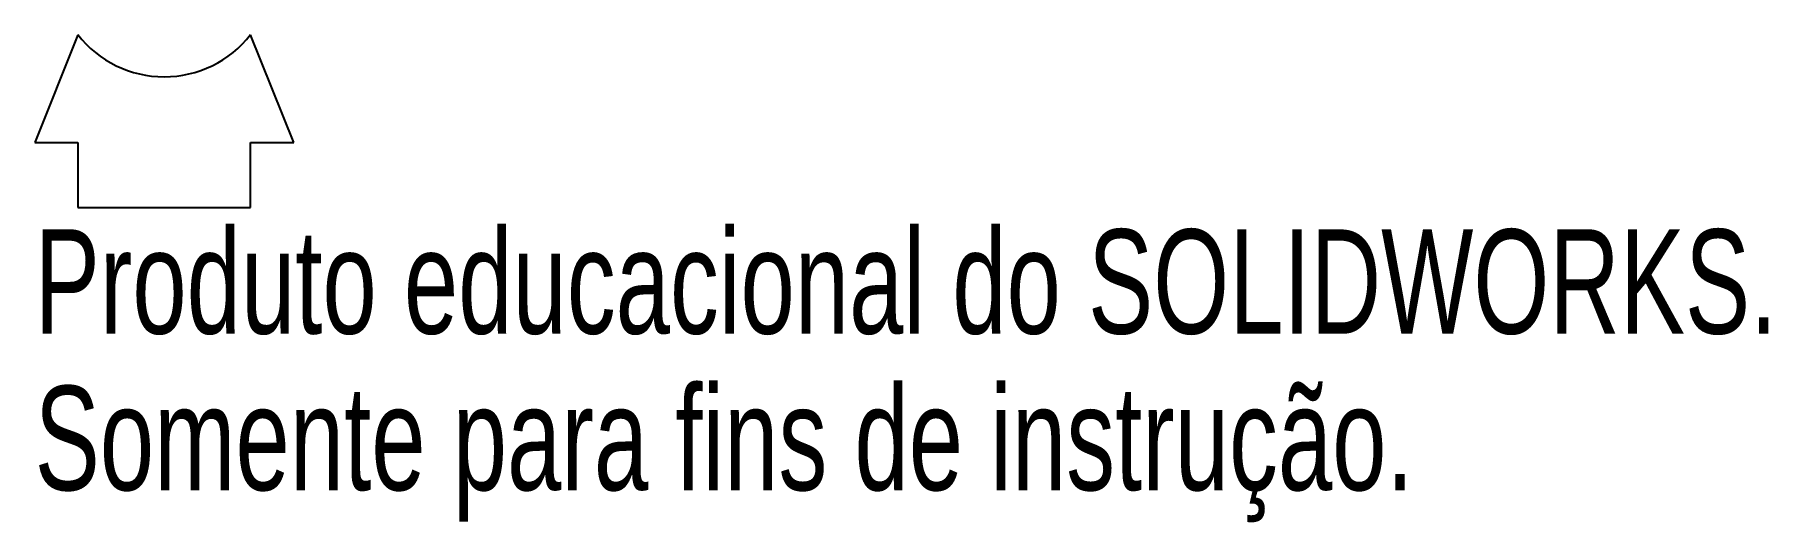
# Model space of a CAD drawing. Header units: millimetres. Extents: x -14.8 to 65.5, y -31.3 to -8.8.
import ezdxf

# ---------------------------------------------------------------- set-up
doc = ezdxf.new("R2010")
doc.units = ezdxf.units.MM
doc.styles.add('SLDTEXTSTYLE0', font='TXT', dxfattribs={"width": 0.7})

msp = doc.modelspace()

# ---------------------------------------------------------------- linework, layer by layer
at = {"color": 7, "linetype": 'Continuous', "lineweight": 25}
for p, q in [((-12.832, -8.754), (-14.832, -13.754)), ((-2.832, -13.754), (-4.832, -8.754)), ((-14.832, -13.754), (-12.832, -13.754)), ((-12.832, -13.754), (-12.832, -16.754)), ((-4.832, -13.754), (-2.832, -13.754)), ((-4.832, -16.754), (-4.832, -13.754)), ((-12.832, -16.754), (-4.832, -16.754))]:
    msp.add_line(p, q, dxfattribs=at)
msp.add_arc((-8.832, -5.635), 5.072, 217.93756, 322.06244, dxfattribs=at)

# ---------------------------------------------------------------- texts
at = {"color": 7, "linetype": 'Continuous', "char_height": 4.83362, "attachment_point": 1, "style": 'SLDTEXTSTYLE0'}
for s, insert in [('Produto educacional do SOLIDWORKS.', (-14.832, -17.773)), ('Somente para fins de instrução.', (-14.832, -25.024))]:
    msp.add_mtext(s, dxfattribs=dict(at, insert=insert))

doc.saveas('drawing.dxf')
